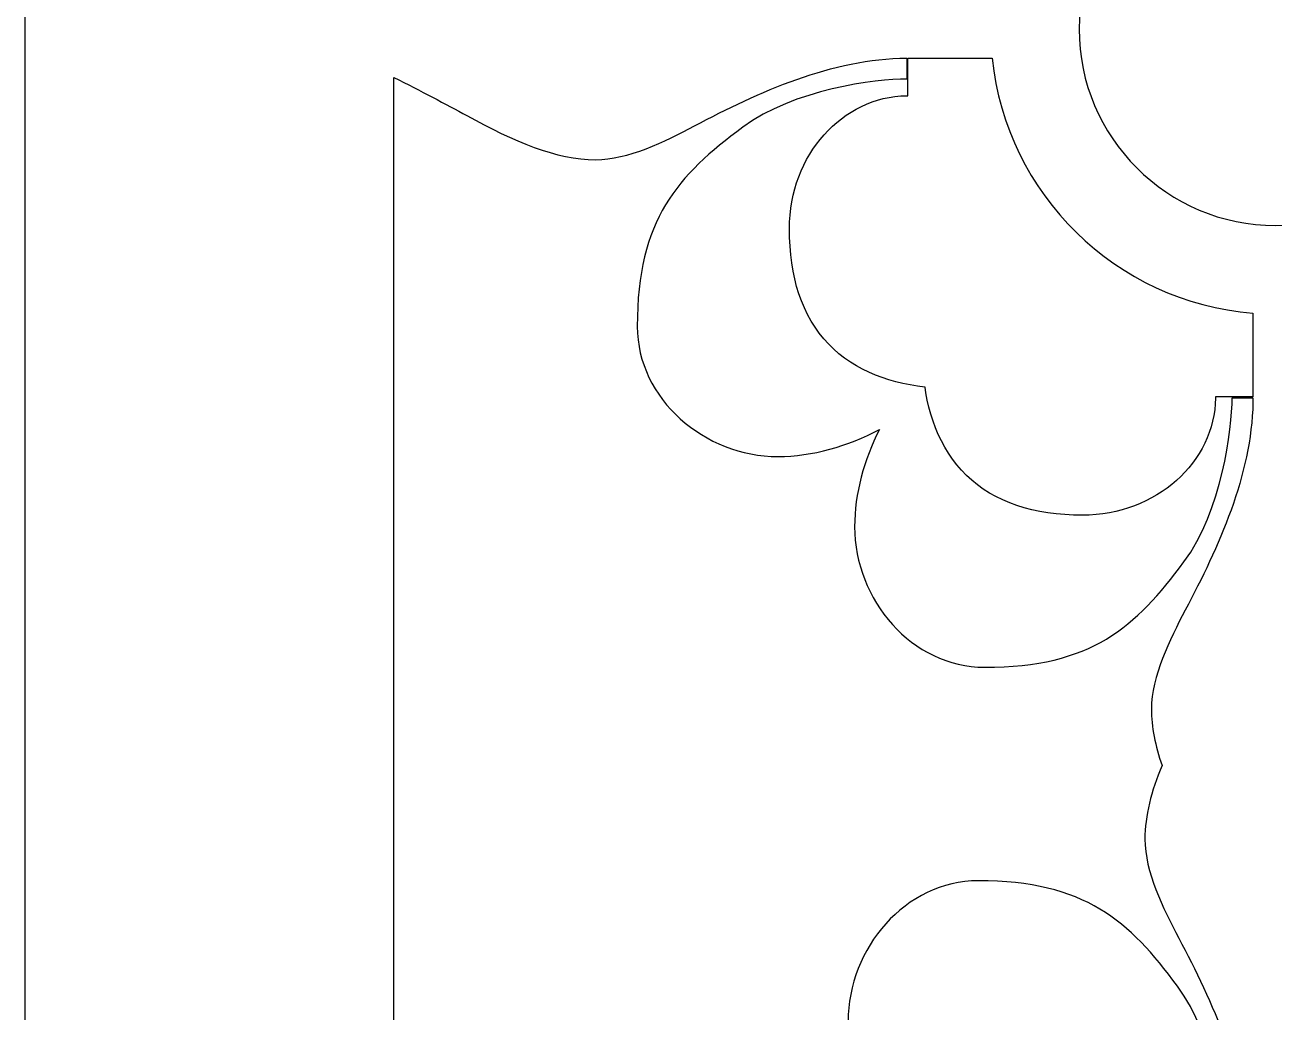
# Model space of a CAD drawing. Header units: centimetres. Extents: x 14.5 to 20.6, y -2.7 to 9.
# Drawn here: x 14.535 to 15.321, y 7.607 to 8.227 of the extents above; entities that cross this region are included whole.
import ezdxf

# ---------------------------------------------------------------- set-up
doc = ezdxf.new("R2010")
doc.units = ezdxf.units.CM
doc.header["$MEASUREMENT"] = 0
doc.layers.add('layer 1', color=7, linetype='Continuous')

msp = doc.modelspace()

# ---------------------------------------------------------------- linework, layer by layer
at = {"layer": 'layer 1', "color": 250, "lineweight": 30}
for points, knots in [([(14.53548, -2.70131), (14.53548, -2.70131), (14.53548, 9.00077), (14.53548, 9.00077), (14.53548, 9.00077), (14.53548, 9.00077), (20.59893, 9.00077), (20.59893, 9.00077), (20.59893, 9.00077), (20.59893, 9.00077), (20.59893, -2.70131), (20.59893, -2.70131), (20.59893, -2.70131), (20.59893, -2.70131), (14.53548, -2.70131), (14.53548, -2.70131)], [0, 0, 0, 0, 0.2, 0.2, 0.2, 0.2, 0.4, 0.4, 0.4, 0.4, 0.6, 0.6, 0.6, 0.6, 1, 1, 1, 1]), ([(15.19765, 8.225), (15.19765, 8.2932), (15.25295, 8.34851), (15.32116, 8.34851), (15.32116, 8.34851), (15.38936, 8.34851), (15.44467, 8.2932), (15.44467, 8.225), (15.44467, 8.225), (15.44467, 8.1568), (15.38936, 8.10149), (15.32116, 8.10149), (15.32116, 8.10149), (15.25295, 8.10149), (15.19765, 8.1568), (15.19765, 8.225)], [0, 0, 0, 0, 0.2, 0.2, 0.2, 0.2, 0.4, 0.4, 0.4, 0.4, 0.6, 0.6, 0.6, 0.6, 1, 1, 1, 1]), ([(15.2497, 7.76231), (15.24548, 7.77464), (15.24305, 7.78646), (15.24305, 7.79775), (15.24305, 7.79775), (15.24305, 7.8182), (15.25449, 7.8411), (15.26432, 7.85992), (15.26432, 7.85992), (15.28516, 7.89917), (15.30597, 7.94469), (15.30681, 7.99037), (15.30681, 7.99037), (15.30681, 7.99037), (15.30681, 7.99322), (15.30681, 7.99322), (15.30681, 7.99322), (15.30681, 7.99322), (15.29376, 7.99322), (15.29376, 7.99322), (15.29376, 7.99322), (15.29376, 7.97358), (15.28722, 7.92206), (15.26349, 7.89017), (15.26349, 7.89017), (15.23324, 7.84927), (15.20544, 7.82393), (15.13837, 7.82393), (15.13837, 7.82393), (15.09257, 7.82393), (15.05659, 7.86644), (15.05659, 7.91226), (15.05659, 7.91226), (15.05659, 7.93298), (15.06263, 7.95438), (15.07218, 7.97333), (15.07218, 7.97333), (15.05257, 7.96297), (15.03013, 7.95635), (15.00841, 7.95635), (15.00841, 7.95635), (14.9626, 7.95635), (14.92009, 7.99232), (14.92009, 8.03812), (14.92009, 8.03812), (14.92009, 8.1052), (14.94543, 8.13299), (14.98633, 8.16325), (14.98633, 8.16325), (15.01821, 8.18697), (15.06974, 8.19351), (15.08938, 8.19351), (15.08938, 8.19351), (15.08938, 8.19351), (15.08938, 8.2066), (15.08938, 8.2066), (15.08938, 8.2066), (15.04275, 8.2066), (14.99614, 8.18533), (14.95607, 8.16406), (14.95607, 8.16406), (14.93726, 8.15425), (14.91436, 8.14281), (14.89391, 8.14281), (14.89391, 8.14281), (14.86937, 8.14281), (14.84239, 8.15425), (14.81296, 8.17062), (14.81296, 8.17062), (14.79994, 8.17768), (14.78405, 8.1861), (14.7672, 8.19456), (14.7672, 8.19456), (14.7672, 8.19456), (14.7672, 7.31513), (14.7672, 7.31513), (14.7672, 7.31513), (14.78405, 7.3236), (14.79994, 7.33202), (14.81296, 7.33909), (14.81296, 7.33909), (14.84239, 7.35545), (14.86937, 7.36689), (14.89391, 7.36689), (14.89391, 7.36689), (14.91436, 7.36689), (14.93726, 7.35545), (14.95607, 7.34563), (14.95607, 7.34563), (14.97552, 7.3353), (14.99651, 7.32498), (15.01829, 7.3171), (15.01829, 7.3171), (15.01829, 7.3171), (15.07379, 7.3171), (15.07379, 7.3171), (15.07379, 7.3171), (15.04951, 7.31958), (15.0117, 7.32758), (14.98633, 7.34645), (14.98633, 7.34645), (14.94543, 7.37671), (14.92009, 7.4045), (14.92009, 7.47158), (14.92009, 7.47158), (14.92009, 7.51738), (14.9626, 7.55335), (15.00841, 7.55335), (15.00841, 7.55335), (15.02914, 7.55335), (15.05053, 7.54732), (15.06949, 7.53776), (15.06949, 7.53776), (15.05913, 7.55737), (15.05251, 7.57982), (15.05251, 7.60153), (15.05251, 7.60153), (15.05251, 7.64734), (15.08848, 7.68986), (15.13428, 7.68986), (15.13428, 7.68986), (15.20136, 7.68986), (15.22915, 7.66451), (15.25941, 7.62361), (15.25941, 7.62361), (15.28313, 7.59173), (15.28967, 7.5402), (15.28967, 7.52057), (15.28967, 7.52057), (15.28967, 7.52057), (15.30276, 7.52057), (15.30276, 7.52057), (15.30276, 7.52057), (15.30276, 7.5672), (15.28149, 7.6138), (15.26022, 7.65387), (15.26022, 7.65387), (15.25041, 7.67268), (15.23896, 7.69558), (15.23896, 7.71603), (15.23896, 7.71603), (15.23896, 7.7306), (15.243, 7.74602), (15.2497, 7.76231)], [0, 0, 0, 0, 0.027027, 0.027027, 0.027027, 0.027027, 0.054054, 0.054054, 0.054054, 0.054054, 0.081081, 0.081081, 0.081081, 0.081081, 0.108108, 0.108108, 0.108108, 0.108108, 0.135135, 0.135135, 0.135135, 0.135135, 0.162162, 0.162162, 0.162162, 0.162162, 0.189189, 0.189189, 0.189189, 0.189189, 0.216216, 0.216216, 0.216216, 0.216216, 0.243243, 0.243243, 0.243243, 0.243243, 0.27027, 0.27027, 0.27027, 0.27027, 0.297297, 0.297297, 0.297297, 0.297297, 0.324324, 0.324324, 0.324324, 0.324324, 0.351351, 0.351351, 0.351351, 0.351351, 0.378378, 0.378378, 0.378378, 0.378378, 0.405405, 0.405405, 0.405405, 0.405405, 0.432432, 0.432432, 0.432432, 0.432432, 0.459459, 0.459459, 0.459459, 0.459459, 0.486486, 0.486486, 0.486486, 0.486486, 0.513514, 0.513514, 0.513514, 0.513514, 0.540541, 0.540541, 0.540541, 0.540541, 0.567568, 0.567568, 0.567568, 0.567568, 0.594595, 0.594595, 0.594595, 0.594595, 0.621622, 0.621622, 0.621622, 0.621622, 0.648649, 0.648649, 0.648649, 0.648649, 0.675676, 0.675676, 0.675676, 0.675676, 0.702703, 0.702703, 0.702703, 0.702703, 0.72973, 0.72973, 0.72973, 0.72973, 0.756757, 0.756757, 0.756757, 0.756757, 0.783784, 0.783784, 0.783784, 0.783784, 0.810811, 0.810811, 0.810811, 0.810811, 0.837838, 0.837838, 0.837838, 0.837838, 0.864865, 0.864865, 0.864865, 0.864865, 0.891892, 0.891892, 0.891892, 0.891892, 0.918919, 0.918919, 0.918919, 0.918919, 0.945946, 0.945946, 0.945946, 0.945946, 1, 1, 1, 1]), ([(15.14304, 8.2066), (15.14304, 8.2066), (15.09009, 8.2066), (15.09009, 8.2066), (15.09009, 8.2066), (15.09009, 8.2066), (15.09009, 8.18297), (15.09009, 8.18297), (15.09009, 8.18297), (15.09009, 8.18297), (15.08909, 8.18297), (15.08909, 8.18297), (15.08909, 8.18297), (15.08909, 8.18297), (15.08563, 8.18287), (15.08563, 8.18287), (15.08563, 8.18287), (15.08563, 8.18287), (15.08193, 8.18253), (15.08193, 8.18253), (15.08193, 8.18253), (15.08193, 8.18253), (15.07826, 8.18198), (15.07826, 8.18198), (15.07826, 8.18198), (15.07826, 8.18198), (15.07465, 8.18123), (15.07465, 8.18123), (15.07465, 8.18123), (15.07465, 8.18123), (15.07109, 8.18027), (15.07109, 8.18027), (15.07109, 8.18027), (15.07109, 8.18027), (15.0676, 8.17913), (15.0676, 8.17913), (15.0676, 8.17913), (15.0676, 8.17913), (15.06418, 8.1778), (15.06418, 8.1778), (15.06418, 8.1778), (15.06418, 8.1778), (15.06084, 8.17629), (15.06084, 8.17629), (15.06084, 8.17629), (15.06084, 8.17629), (15.05758, 8.1746), (15.05758, 8.1746), (15.05758, 8.1746), (15.05758, 8.1746), (15.05441, 8.17275), (15.05441, 8.17275), (15.05441, 8.17275), (15.05441, 8.17275), (15.05133, 8.17074), (15.05133, 8.17074), (15.05133, 8.17074), (15.05133, 8.17074), (15.04834, 8.16858), (15.04834, 8.16858), (15.04834, 8.16858), (15.04834, 8.16858), (15.04546, 8.16626), (15.04546, 8.16626), (15.04546, 8.16626), (15.04546, 8.16626), (15.04267, 8.1638), (15.04267, 8.1638), (15.04267, 8.1638), (15.04267, 8.1638), (15.04, 8.1612), (15.04, 8.1612), (15.04, 8.1612), (15.04, 8.1612), (15.03744, 8.15847), (15.03744, 8.15847), (15.03744, 8.15847), (15.03744, 8.15847), (15.03499, 8.1556), (15.03499, 8.1556), (15.03499, 8.1556), (15.03499, 8.1556), (15.03267, 8.1526), (15.03267, 8.1526), (15.03267, 8.1526), (15.03267, 8.1526), (15.03047, 8.14947), (15.03047, 8.14947), (15.03047, 8.14947), (15.03047, 8.14947), (15.0284, 8.14623), (15.0284, 8.14623), (15.0284, 8.14623), (15.0284, 8.14623), (15.02647, 8.14287), (15.02647, 8.14287), (15.02647, 8.14287), (15.02647, 8.14287), (15.02468, 8.1394), (15.02468, 8.1394), (15.02468, 8.1394), (15.02468, 8.1394), (15.02304, 8.13582), (15.02304, 8.13582), (15.02304, 8.13582), (15.02304, 8.13582), (15.02154, 8.13213), (15.02154, 8.13213), (15.02154, 8.13213), (15.02154, 8.13213), (15.02021, 8.12835), (15.02021, 8.12835), (15.02021, 8.12835), (15.02021, 8.12835), (15.01903, 8.12447), (15.01903, 8.12447), (15.01903, 8.12447), (15.01903, 8.12447), (15.01802, 8.12049), (15.01802, 8.12049), (15.01802, 8.12049), (15.01802, 8.12049), (15.01719, 8.11644), (15.01719, 8.11644), (15.01719, 8.11644), (15.01719, 8.11644), (15.01653, 8.1123), (15.01653, 8.1123), (15.01653, 8.1123), (15.01653, 8.1123), (15.01605, 8.10809), (15.01605, 8.10809), (15.01605, 8.10809), (15.01605, 8.10809), (15.01576, 8.10381), (15.01576, 8.10381), (15.01576, 8.10381), (15.01576, 8.10381), (15.01567, 8.09953), (15.01567, 8.09953), (15.01567, 8.09953), (15.01567, 8.09953), (15.01576, 8.09388), (15.01576, 8.09388), (15.01576, 8.09388), (15.01576, 8.09388), (15.01603, 8.08843), (15.01603, 8.08843), (15.01603, 8.08843), (15.01603, 8.08843), (15.01648, 8.08312), (15.01648, 8.08312), (15.01648, 8.08312), (15.01648, 8.08312), (15.01713, 8.07795), (15.01713, 8.07795), (15.01713, 8.07795), (15.01713, 8.07795), (15.01796, 8.07291), (15.01796, 8.07291), (15.01796, 8.07291), (15.01796, 8.07291), (15.01898, 8.068), (15.01898, 8.068), (15.01898, 8.068), (15.01898, 8.068), (15.0202, 8.06323), (15.0202, 8.06323), (15.0202, 8.06323), (15.0202, 8.06323), (15.02162, 8.0586), (15.02162, 8.0586), (15.02162, 8.0586), (15.02162, 8.0586), (15.02324, 8.0541), (15.02324, 8.0541), (15.02324, 8.0541), (15.02324, 8.0541), (15.02507, 8.04975), (15.02507, 8.04975), (15.02507, 8.04975), (15.02507, 8.04975), (15.0271, 8.04555), (15.0271, 8.04555), (15.0271, 8.04555), (15.0271, 8.04555), (15.02934, 8.0415), (15.02934, 8.0415), (15.02934, 8.0415), (15.02934, 8.0415), (15.03177, 8.03763), (15.03177, 8.03763), (15.03177, 8.03763), (15.03177, 8.03763), (15.03441, 8.03392), (15.03441, 8.03392), (15.03441, 8.03392), (15.03441, 8.03392), (15.03724, 8.03039), (15.03724, 8.03039), (15.03724, 8.03039), (15.03724, 8.03039), (15.04025, 8.02706), (15.04025, 8.02706), (15.04025, 8.02706), (15.04025, 8.02706), (15.04344, 8.02392), (15.04344, 8.02392), (15.04344, 8.02392), (15.04344, 8.02392), (15.04679, 8.02098), (15.04679, 8.02098), (15.04679, 8.02098), (15.04679, 8.02098), (15.05029, 8.01823), (15.05029, 8.01823), (15.05029, 8.01823), (15.05029, 8.01823), (15.05393, 8.0157), (15.05393, 8.0157), (15.05393, 8.0157), (15.05393, 8.0157), (15.0577, 8.01336), (15.0577, 8.01336), (15.0577, 8.01336), (15.0577, 8.01336), (15.06159, 8.01122), (15.06159, 8.01122), (15.06159, 8.01122), (15.06159, 8.01122), (15.06558, 8.00928), (15.06558, 8.00928), (15.06558, 8.00928), (15.06558, 8.00928), (15.06968, 8.00753), (15.06968, 8.00753), (15.06968, 8.00753), (15.06968, 8.00753), (15.07387, 8.00595), (15.07387, 8.00595), (15.07387, 8.00595), (15.07387, 8.00595), (15.07814, 8.00455), (15.07814, 8.00455), (15.07814, 8.00455), (15.07814, 8.00455), (15.0825, 8.00332), (15.0825, 8.00332), (15.0825, 8.00332), (15.0825, 8.00332), (15.08694, 8.00226), (15.08694, 8.00226), (15.08694, 8.00226), (15.08694, 8.00226), (15.09145, 8.00134), (15.09145, 8.00134), (15.09145, 8.00134), (15.09145, 8.00134), (15.09604, 8.00058), (15.09604, 8.00058), (15.09604, 8.00058), (15.09604, 8.00058), (15.1007, 7.99996), (15.1007, 7.99996), (15.1007, 7.99996), (15.1007, 7.99996), (15.10084, 7.99994), (15.10084, 7.99994), (15.10084, 7.99994), (15.10084, 7.99994), (15.1014, 7.99643), (15.1014, 7.99643), (15.1014, 7.99643), (15.1014, 7.99643), (15.10228, 7.99186), (15.10228, 7.99186), (15.10228, 7.99186), (15.10228, 7.99186), (15.10332, 7.98736), (15.10332, 7.98736), (15.10332, 7.98736), (15.10332, 7.98736), (15.10452, 7.98295), (15.10452, 7.98295), (15.10452, 7.98295), (15.10452, 7.98295), (15.10589, 7.97862), (15.10589, 7.97862), (15.10589, 7.97862), (15.10589, 7.97862), (15.10744, 7.97438), (15.10744, 7.97438), (15.10744, 7.97438), (15.10744, 7.97438), (15.10917, 7.97023), (15.10917, 7.97023), (15.10917, 7.97023), (15.10917, 7.97023), (15.1111, 7.96618), (15.1111, 7.96618), (15.1111, 7.96618), (15.1111, 7.96618), (15.11321, 7.96224), (15.11321, 7.96224), (15.11321, 7.96224), (15.11321, 7.96224), (15.11553, 7.95841), (15.11553, 7.95841), (15.11553, 7.95841), (15.11553, 7.95841), (15.11806, 7.95472), (15.11806, 7.95472), (15.11806, 7.95472), (15.11806, 7.95472), (15.12079, 7.95116), (15.12079, 7.95116), (15.12079, 7.95116), (15.12079, 7.95116), (15.12373, 7.94776), (15.12373, 7.94776), (15.12373, 7.94776), (15.12373, 7.94776), (15.12687, 7.94452), (15.12687, 7.94452), (15.12687, 7.94452), (15.12687, 7.94452), (15.1302, 7.94146), (15.1302, 7.94146), (15.1302, 7.94146), (15.1302, 7.94146), (15.13373, 7.93859), (15.13373, 7.93859), (15.13373, 7.93859), (15.13373, 7.93859), (15.13745, 7.9359), (15.13745, 7.9359), (15.13745, 7.9359), (15.13745, 7.9359), (15.14135, 7.93342), (15.14135, 7.93342), (15.14135, 7.93342), (15.14135, 7.93342), (15.14541, 7.93115), (15.14541, 7.93115), (15.14541, 7.93115), (15.14541, 7.93115), (15.14963, 7.92908), (15.14963, 7.92908), (15.14963, 7.92908), (15.14963, 7.92908), (15.15401, 7.92722), (15.15401, 7.92722), (15.15401, 7.92722), (15.15401, 7.92722), (15.15853, 7.92557), (15.15853, 7.92557), (15.15853, 7.92557), (15.15853, 7.92557), (15.16319, 7.92412), (15.16319, 7.92412), (15.16319, 7.92412), (15.16319, 7.92412), (15.168, 7.92288), (15.168, 7.92288), (15.168, 7.92288), (15.168, 7.92288), (15.17294, 7.92184), (15.17294, 7.92184), (15.17294, 7.92184), (15.17294, 7.92184), (15.17802, 7.92099), (15.17802, 7.92099), (15.17802, 7.92099), (15.17802, 7.92099), (15.18323, 7.92034), (15.18323, 7.92034), (15.18323, 7.92034), (15.18323, 7.92034), (15.18858, 7.91988), (15.18858, 7.91988), (15.18858, 7.91988), (15.18858, 7.91988), (15.19407, 7.9196), (15.19407, 7.9196), (15.19407, 7.9196), (15.19407, 7.9196), (15.19977, 7.91951), (15.19977, 7.91951), (15.19977, 7.91951), (15.19977, 7.91951), (15.20405, 7.9196), (15.20405, 7.9196), (15.20405, 7.9196), (15.20405, 7.9196), (15.20833, 7.91989), (15.20833, 7.91989), (15.20833, 7.91989), (15.20833, 7.91989), (15.21254, 7.92037), (15.21254, 7.92037), (15.21254, 7.92037), (15.21254, 7.92037), (15.21668, 7.92103), (15.21668, 7.92103), (15.21668, 7.92103), (15.21668, 7.92103), (15.22074, 7.92186), (15.22074, 7.92186), (15.22074, 7.92186), (15.22074, 7.92186), (15.22471, 7.92287), (15.22471, 7.92287), (15.22471, 7.92287), (15.22471, 7.92287), (15.22859, 7.92405), (15.22859, 7.92405), (15.22859, 7.92405), (15.22859, 7.92405), (15.23238, 7.92539), (15.23238, 7.92539), (15.23238, 7.92539), (15.23238, 7.92539), (15.23606, 7.92688), (15.23606, 7.92688), (15.23606, 7.92688), (15.23606, 7.92688), (15.23964, 7.92852), (15.23964, 7.92852), (15.23964, 7.92852), (15.23964, 7.92852), (15.24312, 7.93031), (15.24312, 7.93031), (15.24312, 7.93031), (15.24312, 7.93031), (15.24648, 7.93225), (15.24648, 7.93225), (15.24648, 7.93225), (15.24648, 7.93225), (15.24972, 7.93431), (15.24972, 7.93431), (15.24972, 7.93431), (15.24972, 7.93431), (15.25285, 7.93651), (15.25285, 7.93651), (15.25285, 7.93651), (15.25285, 7.93651), (15.25585, 7.93883), (15.25585, 7.93883), (15.25585, 7.93883), (15.25585, 7.93883), (15.25872, 7.94128), (15.25872, 7.94128), (15.25872, 7.94128), (15.25872, 7.94128), (15.26145, 7.94384), (15.26145, 7.94384), (15.26145, 7.94384), (15.26145, 7.94384), (15.26406, 7.94652), (15.26406, 7.94652), (15.26406, 7.94652), (15.26406, 7.94652), (15.26651, 7.9493), (15.26651, 7.9493), (15.26651, 7.9493), (15.26651, 7.9493), (15.26883, 7.95218), (15.26883, 7.95218), (15.26883, 7.95218), (15.26883, 7.95218), (15.27099, 7.95517), (15.27099, 7.95517), (15.27099, 7.95517), (15.27099, 7.95517), (15.27301, 7.95825), (15.27301, 7.95825), (15.27301, 7.95825), (15.27301, 7.95825), (15.27485, 7.96142), (15.27485, 7.96142), (15.27485, 7.96142), (15.27485, 7.96142), (15.27654, 7.96468), (15.27654, 7.96468), (15.27654, 7.96468), (15.27654, 7.96468), (15.27805, 7.96802), (15.27805, 7.96802), (15.27805, 7.96802), (15.27805, 7.96802), (15.27938, 7.97144), (15.27938, 7.97144), (15.27938, 7.97144), (15.27938, 7.97144), (15.28053, 7.97493), (15.28053, 7.97493), (15.28053, 7.97493), (15.28053, 7.97493), (15.28148, 7.97849), (15.28148, 7.97849), (15.28148, 7.97849), (15.28148, 7.97849), (15.28224, 7.9821), (15.28224, 7.9821), (15.28224, 7.9821), (15.28224, 7.9821), (15.28279, 7.98577), (15.28279, 7.98577), (15.28279, 7.98577), (15.28279, 7.98577), (15.28312, 7.98947), (15.28312, 7.98947), (15.28312, 7.98947), (15.28312, 7.98947), (15.28323, 7.99293), (15.28323, 7.99293), (15.28323, 7.99293), (15.28323, 7.99293), (15.28323, 7.99393), (15.28323, 7.99393), (15.28323, 7.99393), (15.28323, 7.99393), (15.30681, 7.99393), (15.30681, 7.99393), (15.30681, 7.99393), (15.30681, 7.99393), (15.30681, 8.04652), (15.30681, 8.04652), (15.30681, 8.04652), (15.22073, 8.05334), (15.15178, 8.12107), (15.14304, 8.2066)], [0, 0, 0, 0, 0.007463, 0.007463, 0.007463, 0.007463, 0.014925, 0.014925, 0.014925, 0.014925, 0.022388, 0.022388, 0.022388, 0.022388, 0.029851, 0.029851, 0.029851, 0.029851, 0.037313, 0.037313, 0.037313, 0.037313, 0.044776, 0.044776, 0.044776, 0.044776, 0.052239, 0.052239, 0.052239, 0.052239, 0.059701, 0.059701, 0.059701, 0.059701, 0.067164, 0.067164, 0.067164, 0.067164, 0.074627, 0.074627, 0.074627, 0.074627, 0.08209, 0.08209, 0.08209, 0.08209, 0.089552, 0.089552, 0.089552, 0.089552, 0.097015, 0.097015, 0.097015, 0.097015, 0.104478, 0.104478, 0.104478, 0.104478, 0.11194, 0.11194, 0.11194, 0.11194, 0.119403, 0.119403, 0.119403, 0.119403, 0.126866, 0.126866, 0.126866, 0.126866, 0.134328, 0.134328, 0.134328, 0.134328, 0.141791, 0.141791, 0.141791, 0.141791, 0.149254, 0.149254, 0.149254, 0.149254, 0.156716, 0.156716, 0.156716, 0.156716, 0.164179, 0.164179, 0.164179, 0.164179, 0.171642, 0.171642, 0.171642, 0.171642, 0.179104, 0.179104, 0.179104, 0.179104, 0.186567, 0.186567, 0.186567, 0.186567, 0.19403, 0.19403, 0.19403, 0.19403, 0.201493, 0.201493, 0.201493, 0.201493, 0.208955, 0.208955, 0.208955, 0.208955, 0.216418, 0.216418, 0.216418, 0.216418, 0.223881, 0.223881, 0.223881, 0.223881, 0.231343, 0.231343, 0.231343, 0.231343, 0.238806, 0.238806, 0.238806, 0.238806, 0.246269, 0.246269, 0.246269, 0.246269, 0.253731, 0.253731, 0.253731, 0.253731, 0.261194, 0.261194, 0.261194, 0.261194, 0.268657, 0.268657, 0.268657, 0.268657, 0.276119, 0.276119, 0.276119, 0.276119, 0.283582, 0.283582, 0.283582, 0.283582, 0.291045, 0.291045, 0.291045, 0.291045, 0.298507, 0.298507, 0.298507, 0.298507, 0.30597, 0.30597, 0.30597, 0.30597, 0.313433, 0.313433, 0.313433, 0.313433, 0.320896, 0.320896, 0.320896, 0.320896, 0.328358, 0.328358, 0.328358, 0.328358, 0.335821, 0.335821, 0.335821, 0.335821, 0.343284, 0.343284, 0.343284, 0.343284, 0.350746, 0.350746, 0.350746, 0.350746, 0.358209, 0.358209, 0.358209, 0.358209, 0.365672, 0.365672, 0.365672, 0.365672, 0.373134, 0.373134, 0.373134, 0.373134, 0.380597, 0.380597, 0.380597, 0.380597, 0.38806, 0.38806, 0.38806, 0.38806, 0.395522, 0.395522, 0.395522, 0.395522, 0.402985, 0.402985, 0.402985, 0.402985, 0.410448, 0.410448, 0.410448, 0.410448, 0.41791, 0.41791, 0.41791, 0.41791, 0.425373, 0.425373, 0.425373, 0.425373, 0.432836, 0.432836, 0.432836, 0.432836, 0.440299, 0.440299, 0.440299, 0.440299, 0.447761, 0.447761, 0.447761, 0.447761, 0.455224, 0.455224, 0.455224, 0.455224, 0.462687, 0.462687, 0.462687, 0.462687, 0.470149, 0.470149, 0.470149, 0.470149, 0.477612, 0.477612, 0.477612, 0.477612, 0.485075, 0.485075, 0.485075, 0.485075, 0.492537, 0.492537, 0.492537, 0.492537, 0.5, 0.5, 0.5, 0.5, 0.507463, 0.507463, 0.507463, 0.507463, 0.514925, 0.514925, 0.514925, 0.514925, 0.522388, 0.522388, 0.522388, 0.522388, 0.529851, 0.529851, 0.529851, 0.529851, 0.537313, 0.537313, 0.537313, 0.537313, 0.544776, 0.544776, 0.544776, 0.544776, 0.552239, 0.552239, 0.552239, 0.552239, 0.559701, 0.559701, 0.559701, 0.559701, 0.567164, 0.567164, 0.567164, 0.567164, 0.574627, 0.574627, 0.574627, 0.574627, 0.58209, 0.58209, 0.58209, 0.58209, 0.589552, 0.589552, 0.589552, 0.589552, 0.597015, 0.597015, 0.597015, 0.597015, 0.604478, 0.604478, 0.604478, 0.604478, 0.61194, 0.61194, 0.61194, 0.61194, 0.619403, 0.619403, 0.619403, 0.619403, 0.626866, 0.626866, 0.626866, 0.626866, 0.634328, 0.634328, 0.634328, 0.634328, 0.641791, 0.641791, 0.641791, 0.641791, 0.649254, 0.649254, 0.649254, 0.649254, 0.656716, 0.656716, 0.656716, 0.656716, 0.664179, 0.664179, 0.664179, 0.664179, 0.671642, 0.671642, 0.671642, 0.671642, 0.679104, 0.679104, 0.679104, 0.679104, 0.686567, 0.686567, 0.686567, 0.686567, 0.69403, 0.69403, 0.69403, 0.69403, 0.701493, 0.701493, 0.701493, 0.701493, 0.708955, 0.708955, 0.708955, 0.708955, 0.716418, 0.716418, 0.716418, 0.716418, 0.723881, 0.723881, 0.723881, 0.723881, 0.731343, 0.731343, 0.731343, 0.731343, 0.738806, 0.738806, 0.738806, 0.738806, 0.746269, 0.746269, 0.746269, 0.746269, 0.753731, 0.753731, 0.753731, 0.753731, 0.761194, 0.761194, 0.761194, 0.761194, 0.768657, 0.768657, 0.768657, 0.768657, 0.776119, 0.776119, 0.776119, 0.776119, 0.783582, 0.783582, 0.783582, 0.783582, 0.791045, 0.791045, 0.791045, 0.791045, 0.798507, 0.798507, 0.798507, 0.798507, 0.80597, 0.80597, 0.80597, 0.80597, 0.813433, 0.813433, 0.813433, 0.813433, 0.820896, 0.820896, 0.820896, 0.820896, 0.828358, 0.828358, 0.828358, 0.828358, 0.835821, 0.835821, 0.835821, 0.835821, 0.843284, 0.843284, 0.843284, 0.843284, 0.850746, 0.850746, 0.850746, 0.850746, 0.858209, 0.858209, 0.858209, 0.858209, 0.865672, 0.865672, 0.865672, 0.865672, 0.873134, 0.873134, 0.873134, 0.873134, 0.880597, 0.880597, 0.880597, 0.880597, 0.88806, 0.88806, 0.88806, 0.88806, 0.895522, 0.895522, 0.895522, 0.895522, 0.902985, 0.902985, 0.902985, 0.902985, 0.910448, 0.910448, 0.910448, 0.910448, 0.91791, 0.91791, 0.91791, 0.91791, 0.925373, 0.925373, 0.925373, 0.925373, 0.932836, 0.932836, 0.932836, 0.932836, 0.940299, 0.940299, 0.940299, 0.940299, 0.947761, 0.947761, 0.947761, 0.947761, 0.955224, 0.955224, 0.955224, 0.955224, 0.962687, 0.962687, 0.962687, 0.962687, 0.970149, 0.970149, 0.970149, 0.970149, 0.977612, 0.977612, 0.977612, 0.977612, 0.985075, 0.985075, 0.985075, 0.985075, 1, 1, 1, 1])]:
    msp.add_open_spline(points, degree=3, knots=knots, dxfattribs=at)

doc.saveas('drawing.dxf')
